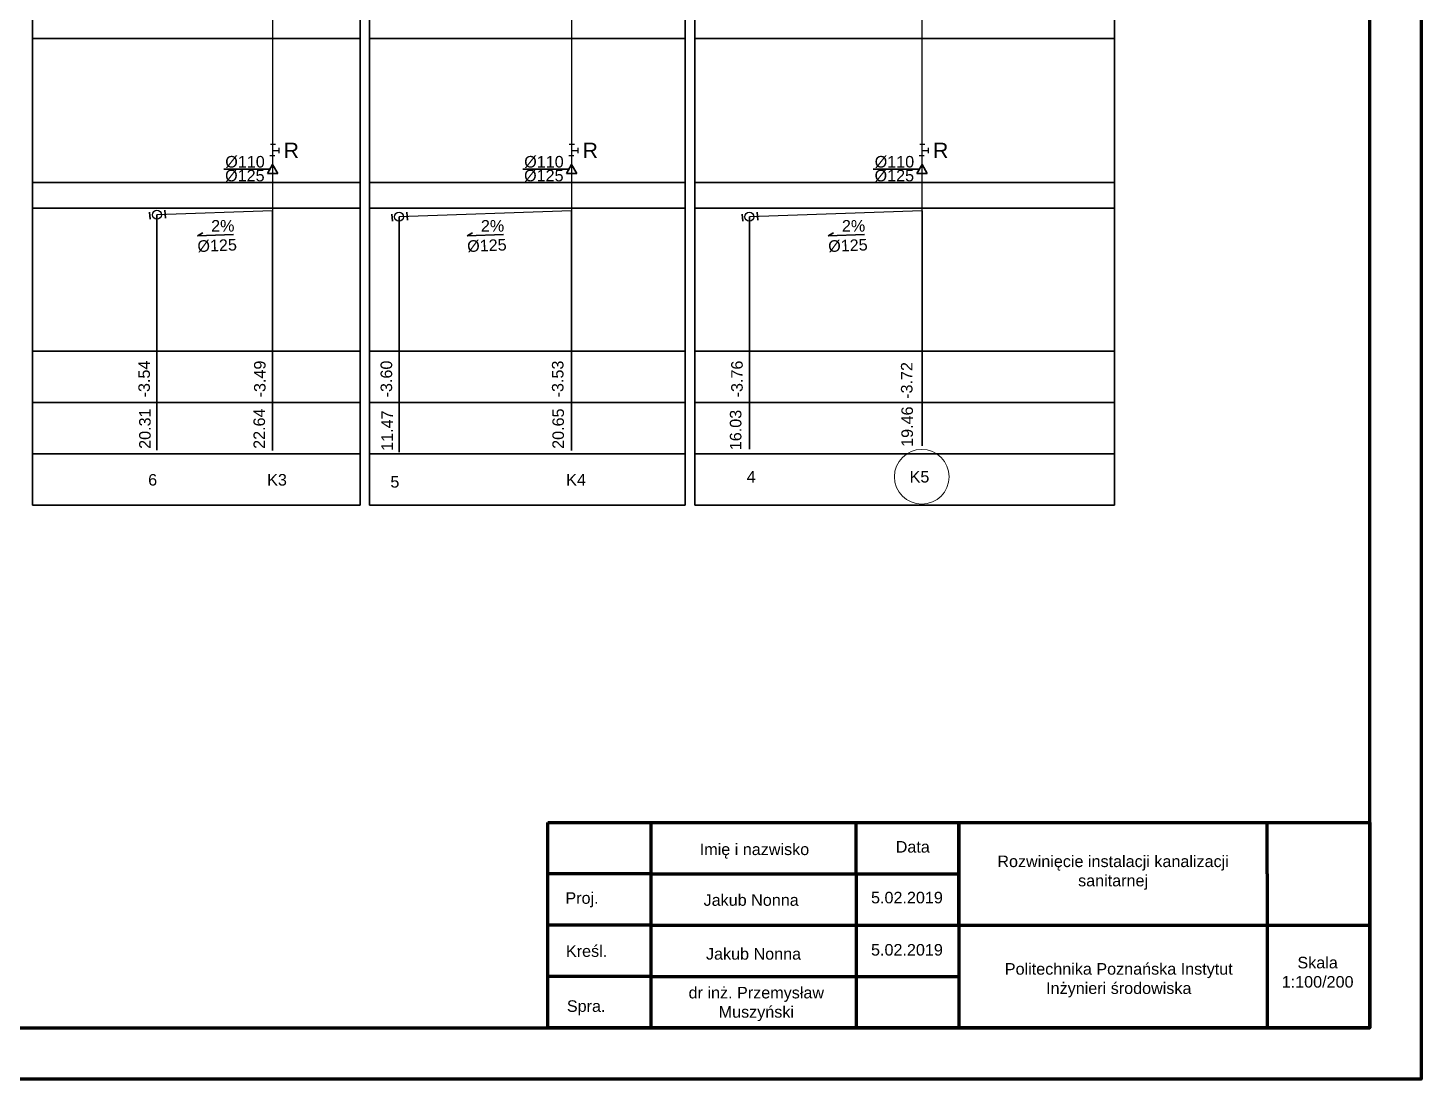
# Model space of a CAD drawing. Header units: millimetres. Extents: x 135 to 13042, y 991 to 8969.
# Drawn here: x 3000 to 3271.2, y 991 to 1195.7 of the extents above; entities that cross this region are included whole.
import ezdxf

# ---------------------------------------------------------------- set-up
doc = ezdxf.new("R2010")
doc.units = ezdxf.units.MM
doc.layers.add('kanalizacja', color=7, linetype='Continuous', true_color=0xb06239)
doc.layers.add('PDF _Geometria', color=7, linetype='Continuous')
doc.styles.add('numery działek', font='arial.ttf', dxfattribs={"height": 15})

msp = doc.modelspace()

# ---------------------------------------------------------------- linework, layer by layer
at = {"linetype": 'ByBlock', "lineweight": 70}
for p, q in [((3261.23, 1000.99), (3261.23, 1400.99)), ((3161.23, 1030.99), (3161.23, 1040.99)), ((3181.23, 1020.99), (3181.23, 1040.99)), ((3181.23, 1040.99), (3181.23, 1000.99)), ((3121.23, 1030.99), (3161.23, 1030.99)), ((3121.23, 1030.99), (3121.23, 1020.99)), ((3161.23, 1030.99), (3181.23, 1030.99)), ((3161.23, 1030.99), (3161.23, 1000.99)), ((3241.23, 1030.99), (3241.23, 1000.99)), ((3121.23, 1020.99), (3101.23, 1020.99)), ((3121.23, 1020.99), (3121.23, 1010.99)), ((3121.23, 1020.99), (3261.23, 1020.99)), ((3121.23, 1010.99), (3101.23, 1010.99)), ((3121.23, 1010.99), (3121.23, 1000.99)), ((3121.23, 1010.99), (3181.23, 1010.99)), ((2191.23, 1000.99), (3261.23, 1000.99))]:
    msp.add_line(p, q, dxfattribs=at)
at = {"linetype": 'ByBlock', "lineweight": 35}
for p, q in [((3064.65, 1102.75), (3064.65, 1338.6)), ((3127.96, 1102.75), (3127.96, 1338.6)), ((3211.55, 1338.6), (3211.55, 1102.75)), ((3000.89, 1193.6), (3064.65, 1193.6)), ((3066.5, 1193.6), (3127.96, 1193.6)), ((3129.81, 1193.6), (3211.55, 1193.6)), ((3047.12, 1168.19), (3038.1, 1168.19)), ((3047.62, 1169.05), (3046.62, 1167.32)), ((3046.62, 1167.32), (3048.62, 1167.32)), ((3048.62, 1167.32), (3047.62, 1169.05)), ((3105.32, 1168.19), (3096.31, 1168.19)), ((3105.82, 1169.05), (3104.82, 1167.32)), ((3104.82, 1167.32), (3106.82, 1167.32)), ((3106.82, 1167.32), (3105.82, 1169.05)), ((3173.56, 1168.19), (3164.55, 1168.19)), ((3174.06, 1169.05), (3173.06, 1167.32)), ((3173.06, 1167.32), (3175.06, 1167.32)), ((3175.06, 1167.32), (3174.06, 1169.05)), ((3000.89, 1165.6), (3064.65, 1165.6)), ((3066.5, 1165.6), (3127.96, 1165.6)), ((3129.81, 1165.6), (3211.55, 1165.6)), ((3000.89, 1160.6), (3064.65, 1160.6)), ((3023.8, 1158.44), (3023.68, 1159.81)), ((3025.09, 1159.29), (3025.09, 1113.44)), ((3026.61, 1160.16), (3026.74, 1158.64)), ((3047.62, 1160.07), (3047.62, 1113.41)), ((3066.5, 1160.6), (3127.96, 1160.6)), ((3070.95, 1158.05), (3070.83, 1159.42)), ((3072.24, 1158.9), (3072.24, 1113.05)), ((3073.76, 1159.78), (3073.89, 1158.26)), ((3105.82, 1160.07), (3105.82, 1113.41)), ((3129.81, 1160.6), (3211.55, 1160.6)), ((3139.16, 1158.05), (3139.04, 1159.42)), ((3140.45, 1158.9), (3140.45, 1113.67)), ((3141.97, 1159.78), (3142.1, 1158.26)), ((3174.06, 1160.07), (3174.06, 1114.32)), ((3032.98, 1155.2), (3034.01, 1155.79)), ((3085.51, 1155.2), (3086.54, 1155.79)), ((3155.8, 1155.2), (3156.83, 1155.79)), ((3040.03, 1155.45), (3032.98, 1155.2)), ((3092.55, 1155.45), (3085.51, 1155.2)), ((3162.84, 1155.45), (3155.8, 1155.2)), ((3000.89, 1132.75), (3064.65, 1132.75)), ((3066.5, 1132.75), (3127.96, 1132.75)), ((3129.81, 1132.75), (3211.55, 1132.75)), ((3000.89, 1122.75), (3064.65, 1122.75)), ((3066.5, 1122.75), (3127.96, 1122.75)), ((3129.81, 1122.75), (3211.55, 1122.75)), ((3000.89, 1112.75), (3064.65, 1112.75)), ((3066.5, 1112.75), (3127.96, 1112.75)), ((3129.81, 1112.75), (3211.55, 1112.75)), ((3000.89, 1102.75), (3064.65, 1102.75)), ((3066.5, 1102.75), (3127.96, 1102.75)), ((3129.81, 1102.75), (3211.55, 1102.75))]:
    msp.add_line(p, q, dxfattribs=at)
at = {"linetype": 'ByBlock', "lineweight": 70}
for points in [[(2171.23, 990.99), (2171.23, 1410.99), (3271.23, 1410.99), (3271.23, 990.99), (2171.23, 990.99)], [(3241.23, 1030.99), (3241.23, 1040.99), (3261.23, 1040.99), (3261.23, 1030.99)]]:
    msp.add_lwpolyline(points, dxfattribs=at)
at = {"lineweight": 35}
for points in [[(3000.89, 1102.75), (3000.89, 1193.6), (3000.89, 1198.6), (3000.89, 1228.6), (3000.89, 1233.6), (3000.89, 1263.6), (3000.89, 1268.6), (3000.89, 1298.6), (3000.89, 1303.6), (3000.89, 1333.6), (3000.89, 1338.6)], [(3066.5, 1102.75), (3066.5, 1193.6), (3066.5, 1198.6), (3066.5, 1228.6), (3066.5, 1233.6), (3066.5, 1263.6), (3066.5, 1268.6), (3066.5, 1298.6), (3066.5, 1303.6), (3066.5, 1333.6), (3066.5, 1338.6)], [(3129.81, 1102.75), (3129.81, 1193.6), (3129.81, 1198.6), (3129.81, 1228.6), (3129.81, 1233.6), (3129.81, 1263.6), (3129.81, 1268.6), (3129.81, 1298.6), (3129.81, 1303.6), (3129.81, 1333.6), (3129.81, 1338.6)]]:
    msp.add_lwpolyline(points, dxfattribs=at)
at = {"linetype": 'ByBlock', "lineweight": 70}
for points in [[(3101.23, 1040.99), (3261.23, 1040.99), (3261.23, 1000.99), (3101.23, 1000.99)], [(3101.23, 1040.99), (3121.23, 1040.99), (3121.23, 1030.99), (3101.23, 1030.99)]]:
    msp.add_lwpolyline(points, close=True, dxfattribs=at)
at = {"layer": 'kanalizacja', "lineweight": 25}
for p, q in [((3047.62, 1338.6), (3047.62, 1160.07)), ((3105.82, 1338.6), (3105.82, 1160.07))]:
    msp.add_line(p, q, dxfattribs=at)
at = {"layer": 'kanalizacja', "linetype": 'ByBlock', "lineweight": 25}
for p, q in [((3174.06, 1160.07), (3174.06, 1338.6)), ((3048.18, 1172.99), (3047.18, 1172.99)), ((3048.82, 1172.31), (3048.82, 1171.31)), ((3106.38, 1172.99), (3105.38, 1172.99)), ((3107.02, 1172.31), (3107.02, 1171.31)), ((3174.62, 1172.99), (3173.62, 1172.99)), ((3175.26, 1172.31), (3175.26, 1171.31)), ((3048.06, 1170.74), (3047.06, 1170.74)), ((3047.62, 1171.81), (3048.82, 1171.81)), ((3106.27, 1170.74), (3105.27, 1170.74)), ((3105.82, 1171.81), (3107.02, 1171.81)), ((3174.5, 1170.74), (3173.5, 1170.74)), ((3174.06, 1171.81), (3175.26, 1171.81)), ((3047.62, 1160.07), (3025.09, 1159.29)), ((3105.82, 1160.07), (3072.24, 1158.9)), ((3174.06, 1160.07), (3140.45, 1158.9))]:
    msp.add_line(p, q, dxfattribs=at)
for centre in [(3025.09, 1159.29), (3072.24, 1158.9), (3140.45, 1158.9)]:
    msp.add_circle(centre, 0.88, dxfattribs=at)
at = {"layer": 'PDF _Geometria', "lineweight": 9}
msp.add_circle((3174, 1108.28), 5.32, dxfattribs=at)

# ---------------------------------------------------------------- texts
at = {"lineweight": 35, "char_height": 2.25, "attachment_point": 1, "style": 'numery działek'}
for s, insert in [('%%C110', (3038.4, 1170.74)), ('%%C110', (3096.6, 1170.74)), ('%%C110', (3164.84, 1170.74)), ('%%C125', (3038.37, 1168.05)), ('%%C125', (3096.58, 1168.05)), ('%%C125', (3164.82, 1168.05)), ('2%', (3035.65, 1158.26)), ('2%', (3088.17, 1158.26)), ('2%', (3158.46, 1158.26))]:
    msp.add_mtext_dynamic_manual_height_columns(s, width=48.7081, gutter_width=75, heights=[0], dxfattribs=dict(at, insert=insert))
for s, width, insert, rotation in [('%%C125', 48.7081, (3032.93, 1154.28), 2.4592), ('%%C125', 48.7081, (3085.45, 1154.28), 2.4592), ('%%C125', 48.7081, (3155.74, 1154.28), 2.4592), ('-3.54', 10.1349, (3021.48, 1123.73), 90), ('-3.49', 10.1349, (3044, 1123.73), 90), ('-3.60', 10.1349, (3068.64, 1123.73), 90), ('-3.53', 10.1349, (3102, 1123.73), 90), ('-3.76', 10.1349, (3136.9, 1123.73), 90), ('-3.72', 10.1349, (3169.95, 1123.45), 90), ('20.31', 10.1349, (3021.63, 1113.71), 90), ('22.64', 10.1349, (3043.89, 1113.71), 90), ('11.47', 10.1349, (3068.79, 1113.33), 90), ('20.65', 10.1349, (3102.09, 1113.71), 90), ('16.03', 10.1349, (3136.64, 1113.45), 90), ('19.46', 10.1349, (3170.04, 1114.1), 90)]:
    msp.add_mtext_dynamic_manual_height_columns(s, width=width, gutter_width=75, heights=[0], dxfattribs=dict(at, insert=insert, rotation=rotation))
at = {"lineweight": 70, "char_height": 2.25, "attachment_point": 1, "style": 'numery działek'}
for s, heights, insert in [('Imię i nazwisko ', [0], (3130.78, 1036.87)), ('Data', [0], (3168.93, 1037.35)), ('\\pxqc;Rozwinięcie instalacji kanalizacji sanitarnej', [0], (3186.9, 1034.53)), ('Proj.', [0], (3104.63, 1027.38)), ('Jakub Nonna', [0], (3131.53, 1026.99)), ('5.02.2019', [0], (3164.13, 1027.47)), ('5.02.2019', [0], (3164.13, 1017.3)), ('Kreśl.', [0], (3104.73, 1017.05)), ('Jakub Nonna', [0], (3131.99, 1016.51)), ('\\pxqc;Skala\\P1:100/200', [0], (3226.72, 1014.81)), ('\\pxqc;Politechnika Poznańska Instytut Inżynieri środowiska', [0], (3188.01, 1013.58)), ('\\pxqc;dr inż. Przemysław \\PMuszyński', [6.9], (3117.44, 1008.96)), ('Spra.', [0], (3104.91, 1006.34))]:
    msp.add_mtext_dynamic_manual_height_columns(s, width=48.7081, gutter_width=75, heights=heights, dxfattribs=dict(at, insert=insert))
at = {"layer": 'kanalizacja', "linetype": 'ByBlock', "lineweight": 25, "char_height": 2.95, "attachment_point": 1, "style": 'numery działek'}
for insert in [(3049.77, 1173.32), (3107.98, 1173.32), (3176.21, 1173.32)]:
    msp.add_mtext_dynamic_manual_height_columns('R', width=4.6018, gutter_width=75, heights=[0], dxfattribs=dict(at, insert=insert))
at = {"layer": 'kanalizacja', "lineweight": 25, "char_height": 2.25, "attachment_point": 1, "style": 'numery działek'}
for s, insert in [('6', (3023.39, 1108.81)), ('K3', (3046.56, 1108.81)), ('5', (3070.55, 1108.42)), ('K4', (3104.77, 1108.81)), ('4', (3139.93, 1109.41)), ('K5', (3171.64, 1109.41))]:
    msp.add_mtext_dynamic_manual_height_columns(s, width=48.7081, gutter_width=75, heights=[0], dxfattribs=dict(at, insert=insert))

doc.saveas('drawing.dxf')
